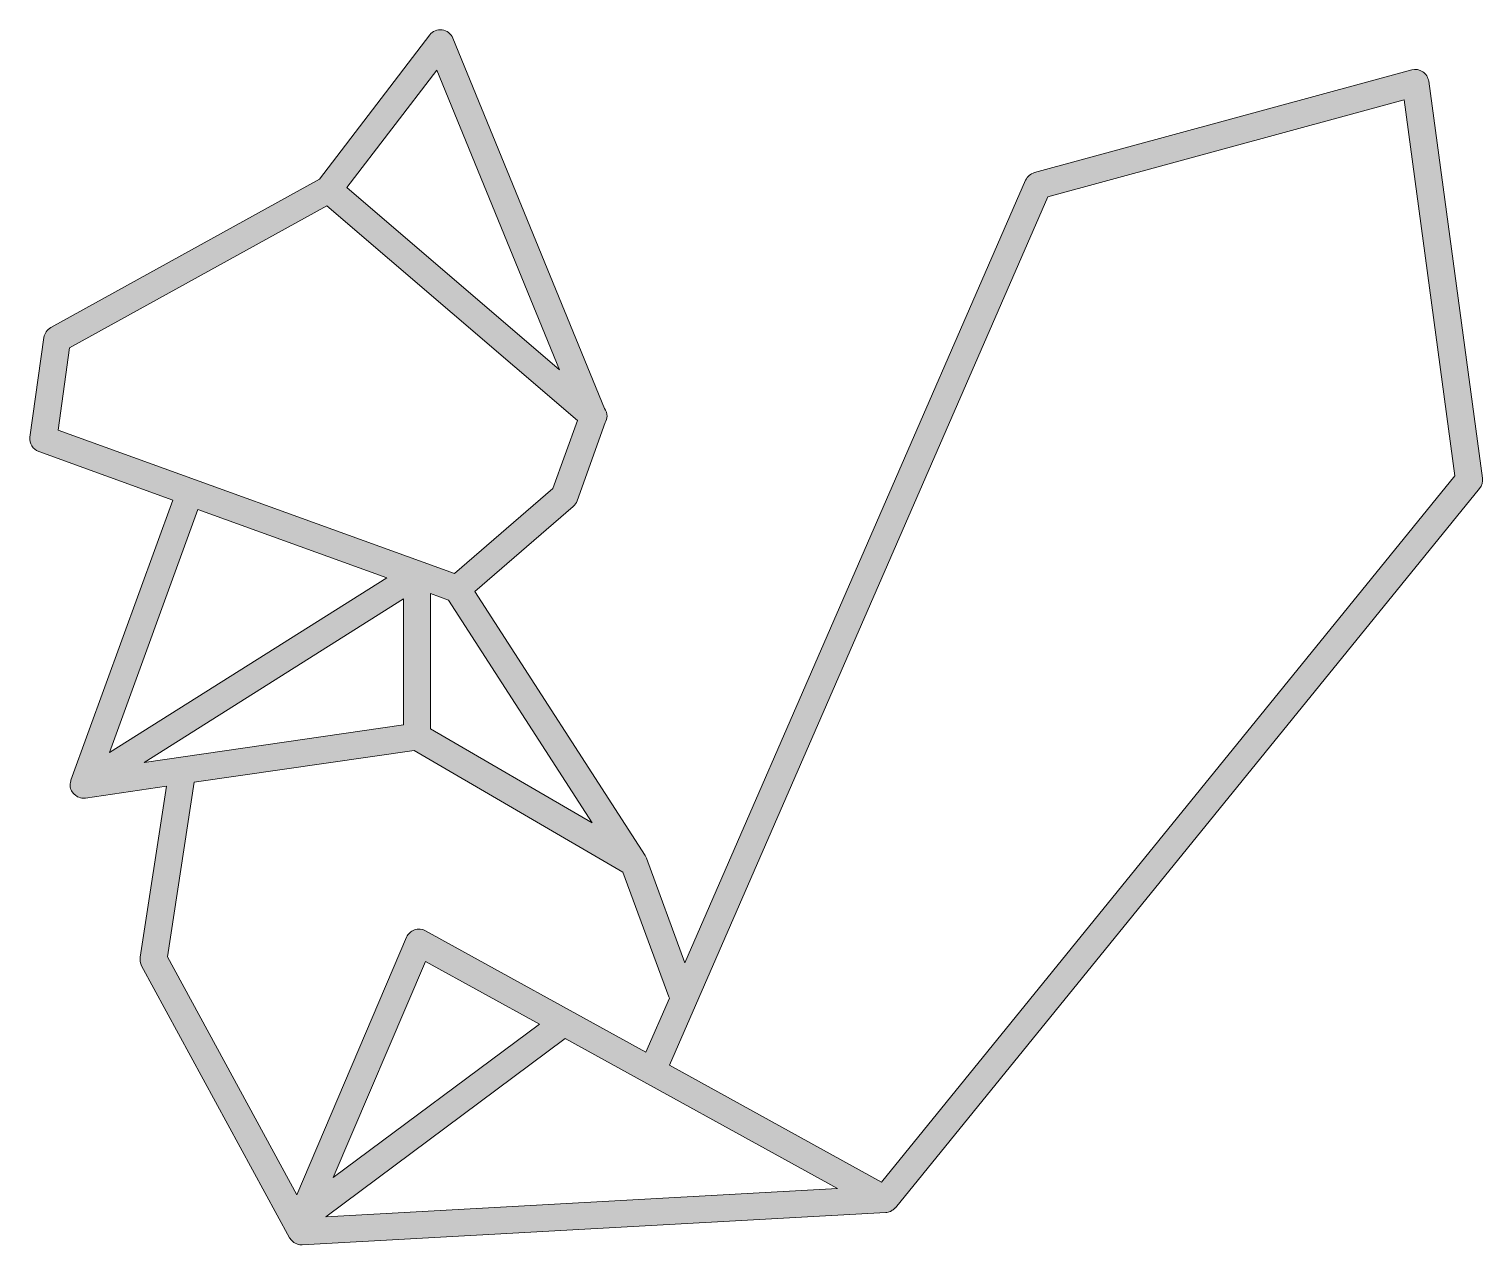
# Model space of a CAD drawing. Header units: inches. Extents: x 6.7 to 83.3, y 51 to 115.
import ezdxf

# ---------------------------------------------------------------- set-up
doc = ezdxf.new("R2010")
doc.units = ezdxf.units.IN
doc.header["$MEASUREMENT"] = 0
doc.layers.add('Layer 1', color=7, linetype='Continuous')

msp = doc.modelspace()

# ---------------------------------------------------------------- hatches: boundary and pattern name
at = {"layer": 'Layer 1', "true_color": 0xffffff}
h = msp.add_hatch(color=7, dxfattribs=at)
h.dxf.hatch_style = 2
edge = h.paths.add_edge_path()
edge.add_spline(control_points=[(80.45, 112.249), (80.423, 112.451), (80.309, 112.632), (80.139, 112.745), (79.969, 112.857), (79.755, 112.891), (79.562, 112.838), (79.562, 112.838), (59.677, 107.431), (59.677, 107.431), (59.469, 107.375), (59.299, 107.228), (59.213, 107.031), (59.213, 107.031), (41.259, 65.819), (41.259, 65.819), (41.259, 65.819), (39.232, 71.322), (39.232, 71.322), (39.214, 71.371), (39.191, 71.418), (39.163, 71.461), (39.163, 71.461), (30.196, 85.368), (30.196, 85.368), (30.196, 85.368), (35.371, 89.847), (35.371, 89.847), (35.463, 89.927), (35.533, 90.029), (35.574, 90.143), (35.574, 90.143), (37.058, 94.268), (37.058, 94.268), (37.114, 94.369), (37.154, 94.479), (37.154, 94.603), (37.154, 94.756), (37.105, 94.898), (37.023, 95.014), (37.023, 95.014), (29.028, 114.516), (29.028, 114.516), (28.932, 114.751), (28.717, 114.916), (28.466, 114.95), (28.216, 114.99), (27.964, 114.881), (27.81, 114.679), (27.81, 114.679), (21.998, 107.093), (21.998, 107.093), (21.998, 107.093), (7.844, 99.266), (7.844, 99.266), (7.649, 99.159), (7.516, 98.965), (7.485, 98.745), (7.485, 98.745), (6.747, 93.501), (6.747, 93.501), (6.701, 93.169), (6.893, 92.85), (7.208, 92.736), (7.208, 92.736), (14.27, 90.18), (14.27, 90.18), (14.27, 90.18), (8.905, 75.432), (8.905, 75.432), (8.901, 75.42), (8.905, 75.409), (8.902, 75.397), (8.869, 75.292), (8.854, 75.182), (8.873, 75.073), (8.873, 75.072), (8.873, 75.071), (8.874, 75.07), (8.889, 74.981), (8.921, 74.893), (8.972, 74.812), (8.98, 74.799), (8.995, 74.794), (9.004, 74.782), (9.013, 74.77), (9.012, 74.755), (9.022, 74.743), (9.064, 74.692), (9.121, 74.661), (9.173, 74.624), (9.2, 74.604), (9.222, 74.577), (9.252, 74.562), (9.351, 74.511), (9.458, 74.481), (9.571, 74.481), (9.571, 74.481), (9.572, 74.481), (9.572, 74.481), (9.572, 74.481), (9.572, 74.481), (9.572, 74.481), (9.572, 74.481), (9.573, 74.481), (9.573, 74.481), (9.607, 74.481), (9.639, 74.484), (9.673, 74.489), (9.673, 74.489), (13.944, 75.108), (13.944, 75.108), (13.944, 75.108), (12.556, 66.105), (12.556, 66.105), (12.533, 65.952), (12.56, 65.794), (12.633, 65.658), (12.633, 65.658), (20.428, 51.324), (20.428, 51.324), (20.436, 51.309), (20.451, 51.304), (20.46, 51.291), (20.512, 51.209), (20.578, 51.142), (20.658, 51.087), (20.682, 51.07), (20.704, 51.054), (20.73, 51.041), (20.828, 50.99), (20.933, 50.954), (21.049, 50.954), (21.05, 50.954), (21.05, 50.954), (21.051, 50.954), (21.051, 50.954), (21.051, 50.954), (21.051, 50.954), (21.051, 50.954), (21.051, 50.954), (21.051, 50.954), (21.064, 50.954), (21.076, 50.955), (21.089, 50.955), (21.089, 50.955), (51.842, 52.654), (51.842, 52.654), (51.929, 52.659), (52.01, 52.682), (52.087, 52.716), (52.105, 52.724), (52.119, 52.737), (52.137, 52.746), (52.205, 52.784), (52.266, 52.831), (52.319, 52.888), (52.329, 52.9), (52.343, 52.904), (52.353, 52.915), (52.353, 52.915), (83.129, 90.802), (83.129, 90.802), (83.253, 90.954), (83.308, 91.151), (83.281, 91.344), (83.281, 91.344), (80.45, 112.249), (80.45, 112.249)], knot_values=[0, 0, 0, 0, 1, 1, 1, 2, 2, 2, 3, 3, 3, 4, 4, 4, 5, 5, 5, 6, 6, 6, 7, 7, 7, 8, 8, 8, 9, 9, 9, 10, 10, 10, 11, 11, 11, 12, 12, 12, 13, 13, 13, 14, 14, 14, 15, 15, 15, 16, 16, 16, 17, 17, 17, 18, 18, 18, 19, 19, 19, 20, 20, 20, 21, 21, 21, 22, 22, 22, 23, 23, 23, 24, 24, 24, 25, 25, 25, 26, 26, 26, 27, 27, 27, 28, 28, 28, 29, 29, 29, 30, 30, 30, 31, 31, 31, 32, 32, 32, 33, 33, 33, 34, 34, 34, 35, 35, 35, 36, 36, 36, 37, 37, 37, 38, 38, 38, 39, 39, 39, 40, 40, 40, 41, 41, 41, 42, 42, 42, 43, 43, 43, 44, 44, 44, 45, 45, 45, 46, 46, 46, 47, 47, 47, 48, 48, 48, 49, 49, 49, 50, 50, 50, 51, 51, 51, 52, 52, 52, 53, 53, 53, 54, 54, 54, 55, 55, 55, 56, 56, 56, 56], degree=3, periodic=1)
h.paths.add_polyline_path([(12.773, 76.368), (26.434, 84.975), (26.434, 78.349)])
h.paths.add_polyline_path([(27.852, 85.259), (28.802, 84.915), (36.369, 73.178), (27.851, 78.144), (27.851, 85.259)])
h.paths.add_polyline_path([(28.186, 112.835), (34.658, 97.046), (23.441, 106.643)])
h.paths.add_polyline_path([(8.839, 98.194), (22.383, 105.684), (35.593, 94.381), (34.304, 90.795), (29.118, 86.308), (8.23, 93.87)])
h.paths.add_polyline_path([(25.549, 86.093), (10.944, 76.89), (15.601, 89.695)])
edge = h.paths.add_edge_path()
edge.add_spline(control_points=[(15.408, 75.318), (15.408, 75.318), (27, 77), (27, 77), (27, 77), (37.991, 70.592), (37.991, 70.592), (37.991, 70.592), (40.409, 64.028), (40.409, 64.028), (40.419, 64.002), (40.436, 63.981), (40.449, 63.957), (40.449, 63.957), (39.206, 61.103), (39.206, 61.103), (39.206, 61.103), (27.582, 67.501), (27.582, 67.501), (27.407, 67.597), (27.197, 67.616), (27.009, 67.55), (26.821, 67.485), (26.667, 67.342), (26.589, 67.158), (26.589, 67.158), (20.803, 53.596), (20.803, 53.596), (20.803, 53.596), (13.991, 66.122), (13.991, 66.122), (13.991, 66.122), (15.408, 75.318), (15.408, 75.318)], knot_values=[0, 0, 0, 0, 1, 1, 1, 2, 2, 2, 3, 3, 3, 4, 4, 4, 5, 5, 5, 6, 6, 6, 7, 7, 7, 8, 8, 8, 9, 9, 9, 10, 10, 10, 11, 11, 11, 11], degree=3, periodic=1)
h.paths.add_polyline_path([(33.589, 62.576), (22.73, 54.501), (27.585, 65.881)])
h.paths.add_polyline_path([(22.334, 52.441), (34.954, 61.824), (49.295, 53.93)])
h.paths.add_polyline_path([(51.625, 54.265), (40.452, 60.415), (60.377, 106.151), (79.154, 111.257), (81.835, 91.453)])

# ---------------------------------------------------------------- linework, layer by layer
at = {"layer": 'Layer 1', "lineweight": 0}
for points in [[(28.186, 112.835), (34.658, 97.046), (23.441, 106.643), (28.186, 112.835)], [(51.625, 54.265), (40.452, 60.415), (60.377, 106.151), (79.154, 111.257), (81.835, 91.453), (51.625, 54.265)], [(8.839, 98.194), (22.383, 105.684), (35.593, 94.381), (34.304, 90.795), (29.118, 86.308), (8.23, 93.87), (8.839, 98.194)], [(25.549, 86.093), (10.944, 76.89), (15.601, 89.695), (25.549, 86.093)], [(27.852, 85.259), (28.802, 84.915), (36.369, 73.178), (27.851, 78.144), (27.851, 85.259), (27.852, 85.259)], [(12.773, 76.368), (26.434, 84.975), (26.434, 78.349), (12.773, 76.368)], [(33.589, 62.576), (22.73, 54.501), (27.585, 65.881), (33.589, 62.576)], [(22.334, 52.441), (34.954, 61.824), (49.295, 53.93), (22.334, 52.441)]]:
    msp.add_lwpolyline(points, dxfattribs=at)
for points, knots in [([(80.45, 112.249), (80.423, 112.451), (80.309, 112.632), (80.139, 112.745), (79.969, 112.857), (79.755, 112.891), (79.562, 112.838), (79.562, 112.838), (59.677, 107.431), (59.677, 107.431), (59.469, 107.375), (59.299, 107.228), (59.213, 107.031), (59.213, 107.031), (41.259, 65.819), (41.259, 65.819), (41.259, 65.819), (39.232, 71.322), (39.232, 71.322), (39.214, 71.371), (39.191, 71.418), (39.163, 71.461), (39.163, 71.461), (30.196, 85.368), (30.196, 85.368), (30.196, 85.368), (35.371, 89.847), (35.371, 89.847), (35.463, 89.927), (35.533, 90.029), (35.574, 90.143), (35.574, 90.143), (37.058, 94.268), (37.058, 94.268), (37.114, 94.369), (37.154, 94.479), (37.154, 94.603), (37.154, 94.756), (37.105, 94.898), (37.023, 95.014), (37.023, 95.014), (29.028, 114.516), (29.028, 114.516), (28.932, 114.751), (28.717, 114.916), (28.466, 114.95), (28.216, 114.99), (27.964, 114.881), (27.81, 114.679), (27.81, 114.679), (21.998, 107.093), (21.998, 107.093), (21.998, 107.093), (7.844, 99.266), (7.844, 99.266), (7.649, 99.159), (7.516, 98.965), (7.485, 98.745), (7.485, 98.745), (6.747, 93.501), (6.747, 93.501), (6.701, 93.169), (6.893, 92.85), (7.208, 92.736), (7.208, 92.736), (14.27, 90.18), (14.27, 90.18), (14.27, 90.18), (8.905, 75.432), (8.905, 75.432), (8.901, 75.42), (8.905, 75.409), (8.902, 75.397), (8.869, 75.292), (8.854, 75.182), (8.873, 75.073), (8.873, 75.072), (8.873, 75.071), (8.874, 75.07), (8.889, 74.981), (8.921, 74.893), (8.972, 74.812), (8.98, 74.799), (8.995, 74.794), (9.004, 74.782), (9.013, 74.77), (9.012, 74.755), (9.022, 74.743), (9.064, 74.692), (9.121, 74.661), (9.173, 74.624), (9.2, 74.604), (9.222, 74.577), (9.252, 74.562), (9.351, 74.511), (9.458, 74.481), (9.571, 74.481), (9.571, 74.481), (9.572, 74.481), (9.572, 74.481), (9.572, 74.481), (9.572, 74.481), (9.572, 74.481), (9.572, 74.481), (9.573, 74.481), (9.573, 74.481), (9.607, 74.481), (9.639, 74.484), (9.673, 74.489), (9.673, 74.489), (13.944, 75.108), (13.944, 75.108), (13.944, 75.108), (12.556, 66.105), (12.556, 66.105), (12.533, 65.952), (12.56, 65.794), (12.633, 65.658), (12.633, 65.658), (20.428, 51.324), (20.428, 51.324), (20.436, 51.309), (20.451, 51.304), (20.46, 51.291), (20.512, 51.209), (20.578, 51.142), (20.658, 51.087), (20.682, 51.07), (20.704, 51.054), (20.73, 51.041), (20.828, 50.99), (20.933, 50.954), (21.049, 50.954), (21.05, 50.954), (21.05, 50.954), (21.051, 50.954), (21.051, 50.954), (21.051, 50.954), (21.051, 50.954), (21.051, 50.954), (21.051, 50.954), (21.051, 50.954), (21.064, 50.954), (21.076, 50.955), (21.089, 50.955), (21.089, 50.955), (51.842, 52.654), (51.842, 52.654), (51.929, 52.659), (52.01, 52.682), (52.087, 52.716), (52.105, 52.724), (52.119, 52.737), (52.137, 52.746), (52.205, 52.784), (52.266, 52.831), (52.319, 52.888), (52.329, 52.9), (52.343, 52.904), (52.353, 52.915), (52.353, 52.915), (83.129, 90.802), (83.129, 90.802), (83.253, 90.954), (83.308, 91.151), (83.281, 91.344), (83.281, 91.344), (80.45, 112.249), (80.45, 112.249)], [0, 0, 0, 0, 1, 1, 1, 2, 2, 2, 3, 3, 3, 4, 4, 4, 5, 5, 5, 6, 6, 6, 7, 7, 7, 8, 8, 8, 9, 9, 9, 10, 10, 10, 11, 11, 11, 12, 12, 12, 13, 13, 13, 14, 14, 14, 15, 15, 15, 16, 16, 16, 17, 17, 17, 18, 18, 18, 19, 19, 19, 20, 20, 20, 21, 21, 21, 22, 22, 22, 23, 23, 23, 24, 24, 24, 25, 25, 25, 26, 26, 26, 27, 27, 27, 28, 28, 28, 29, 29, 29, 30, 30, 30, 31, 31, 31, 32, 32, 32, 33, 33, 33, 34, 34, 34, 35, 35, 35, 36, 36, 36, 37, 37, 37, 38, 38, 38, 39, 39, 39, 40, 40, 40, 41, 41, 41, 42, 42, 42, 43, 43, 43, 44, 44, 44, 45, 45, 45, 46, 46, 46, 47, 47, 47, 48, 48, 48, 49, 49, 49, 50, 50, 50, 51, 51, 51, 52, 52, 52, 53, 53, 53, 54, 54, 54, 55, 55, 55, 56, 56, 56, 56]), ([(15.408, 75.318), (15.408, 75.318), (27, 77), (27, 77), (27, 77), (37.991, 70.592), (37.991, 70.592), (37.991, 70.592), (40.409, 64.028), (40.409, 64.028), (40.419, 64.002), (40.436, 63.981), (40.449, 63.957), (40.449, 63.957), (39.206, 61.103), (39.206, 61.103), (39.206, 61.103), (27.582, 67.501), (27.582, 67.501), (27.407, 67.597), (27.197, 67.616), (27.009, 67.55), (26.821, 67.485), (26.667, 67.342), (26.589, 67.158), (26.589, 67.158), (20.803, 53.596), (20.803, 53.596), (20.803, 53.596), (13.991, 66.122), (13.991, 66.122), (13.991, 66.122), (15.408, 75.318), (15.408, 75.318)], [0, 0, 0, 0, 1, 1, 1, 2, 2, 2, 3, 3, 3, 4, 4, 4, 5, 5, 5, 6, 6, 6, 7, 7, 7, 8, 8, 8, 9, 9, 9, 10, 10, 10, 11, 11, 11, 11])]:
    msp.add_open_spline(points, degree=3, knots=knots, dxfattribs=at)

doc.saveas('drawing.dxf')
